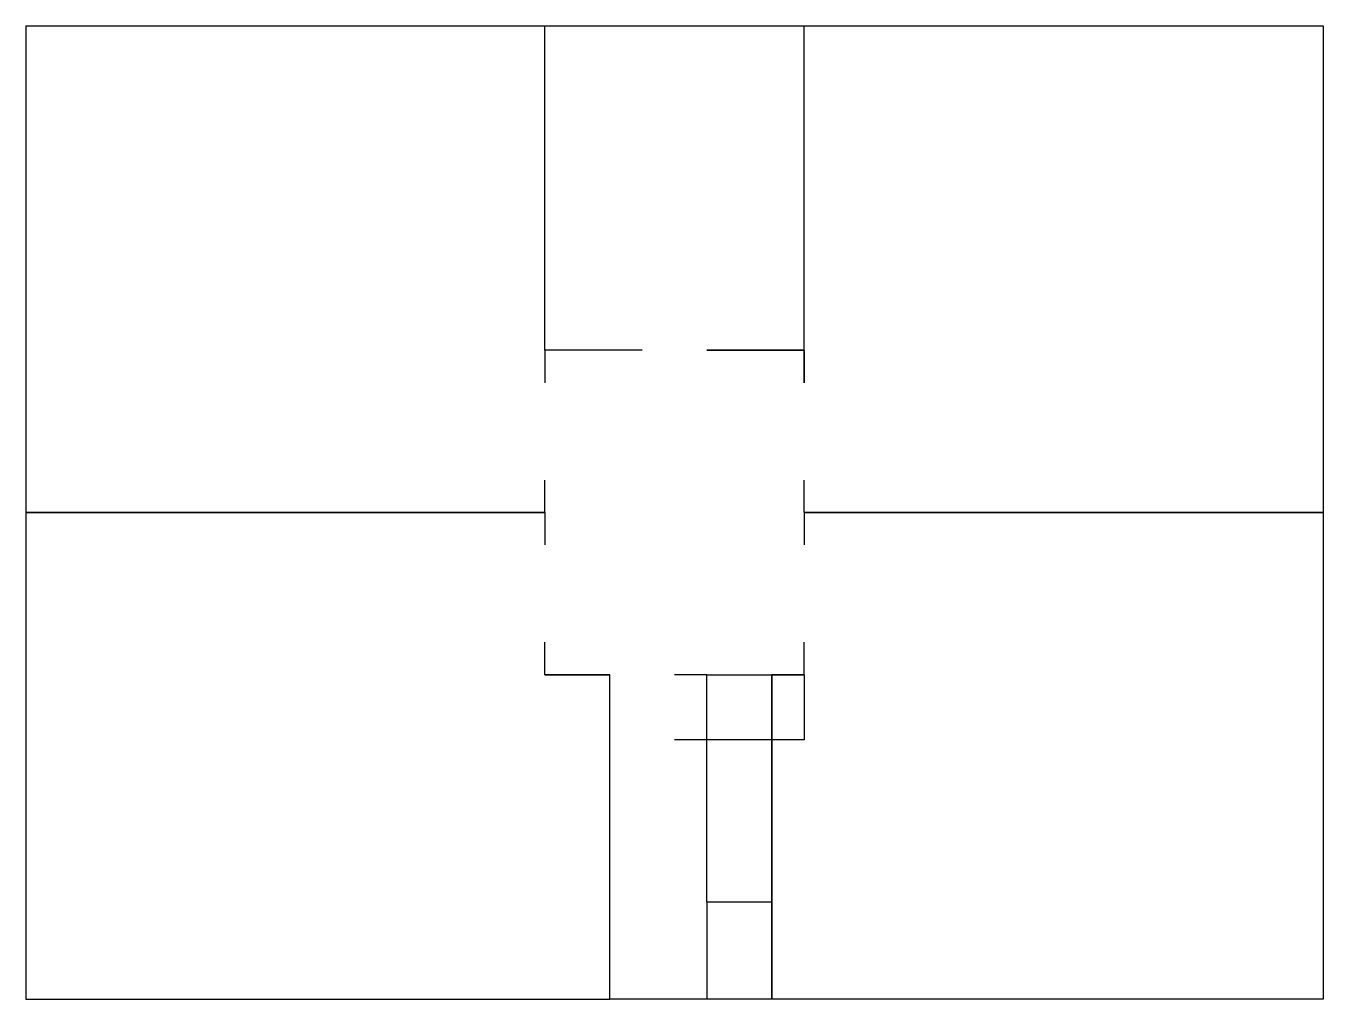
# Model space of a CAD drawing. Header units: millimetres. Extents: x 2.7 to 22.7, y -5.4 to 9.6.
import ezdxf

# ---------------------------------------------------------------- set-up
doc = ezdxf.new("R2010")
doc.units = ezdxf.units.MM
doc.layers.add('Layer 1', color=3, linetype='Continuous')
doc.layers.add('Layer 2', color=1, linetype='Continuous')

msp = doc.modelspace()

# ---------------------------------------------------------------- linework, layer by layer
at = {"layer": 'Layer 1'}
for p, q in [((2.689, 9.598), (22.689, 9.598)), ((2.689, 9.598), (2.689, -5.402)), ((10.689, 4.598), (10.689, 9.598)), ((14.689, 4.598), (14.689, 9.598)), ((22.689, 9.598), (22.689, -5.402)), ((12.189, 4.598), (10.689, 4.598)), ((10.689, 4.598), (10.689, 4.098)), ((13.185, 4.598), (14.689, 4.598)), ((14.689, 4.598), (14.689, 4.098)), ((10.689, 2.098), (10.689, 2.598)), ((14.689, 2.098), (14.689, 2.598)), ((10.689, 2.098), (2.689, 2.098)), ((10.689, 2.098), (10.689, 1.598)), ((14.689, 2.098), (22.689, 2.098)), ((14.689, 2.098), (14.689, 1.598)), ((10.689, -0.402), (10.689, 0.098)), ((14.689, -0.402), (14.689, 0.098)), ((10.689, -0.402), (11.689, -0.402)), ((11.689, -5.402), (11.689, -0.402)), ((13.189, -0.402), (12.689, -0.402)), ((13.189, -3.902), (13.189, -0.402)), ((14.189, -0.402), (14.189, -5.402)), ((14.189, -0.402), (14.689, -0.402)), ((13.189, -3.902), (13.189, -5.402)), ((13.189, -3.902), (14.189, -3.902)), ((2.689, -5.402), (11.689, -5.402)), ((22.689, -5.402), (13.189, -5.402))]:
    msp.add_line(p, q, dxfattribs=at)
at = {"layer": 'Layer 2'}
for p, q in [((2.689, 9.598), (10.689, 9.598)), ((2.689, 9.598), (2.689, 2.098)), ((10.689, 9.598), (14.689, 9.598)), ((10.689, 4.598), (10.689, 9.598)), ((14.689, 9.598), (22.689, 9.598)), ((14.689, 4.598), (14.689, 9.598)), ((22.689, 9.598), (22.689, 2.098)), ((12.189, 4.598), (10.689, 4.598)), ((10.689, 4.598), (10.689, 4.098)), ((14.689, 4.598), (13.185, 4.598)), ((14.689, 4.098), (14.689, 4.598)), ((10.689, 2.098), (10.689, 2.598)), ((14.689, 2.098), (14.689, 2.598)), ((2.689, 2.098), (10.689, 2.098)), ((2.689, 2.098), (2.689, -5.402)), ((10.689, 2.098), (10.689, 1.598)), ((22.689, 2.098), (14.689, 2.098)), ((14.689, 2.098), (14.689, 1.598)), ((22.689, 2.098), (22.689, -5.402)), ((10.689, -0.402), (10.689, 0.098)), ((14.689, -0.402), (14.689, 0.098)), ((11.689, -0.402), (10.689, -0.402)), ((11.689, -5.402), (11.689, -0.402)), ((13.189, -0.402), (12.689, -0.402)), ((13.189, -3.902), (13.189, -0.402)), ((13.189, -0.402), (14.189, -0.402)), ((14.189, -5.402), (14.189, -0.402)), ((14.689, -0.402), (14.189, -0.402)), ((14.689, -0.402), (14.689, -1.405)), ((14.689, -1.405), (12.689, -1.405)), ((2.689, -5.402), (11.689, -5.402)), ((14.689, -5.402), (11.689, -5.402)), ((22.689, -5.402), (14.689, -5.402))]:
    msp.add_line(p, q, dxfattribs=at)

doc.saveas('drawing.dxf')
